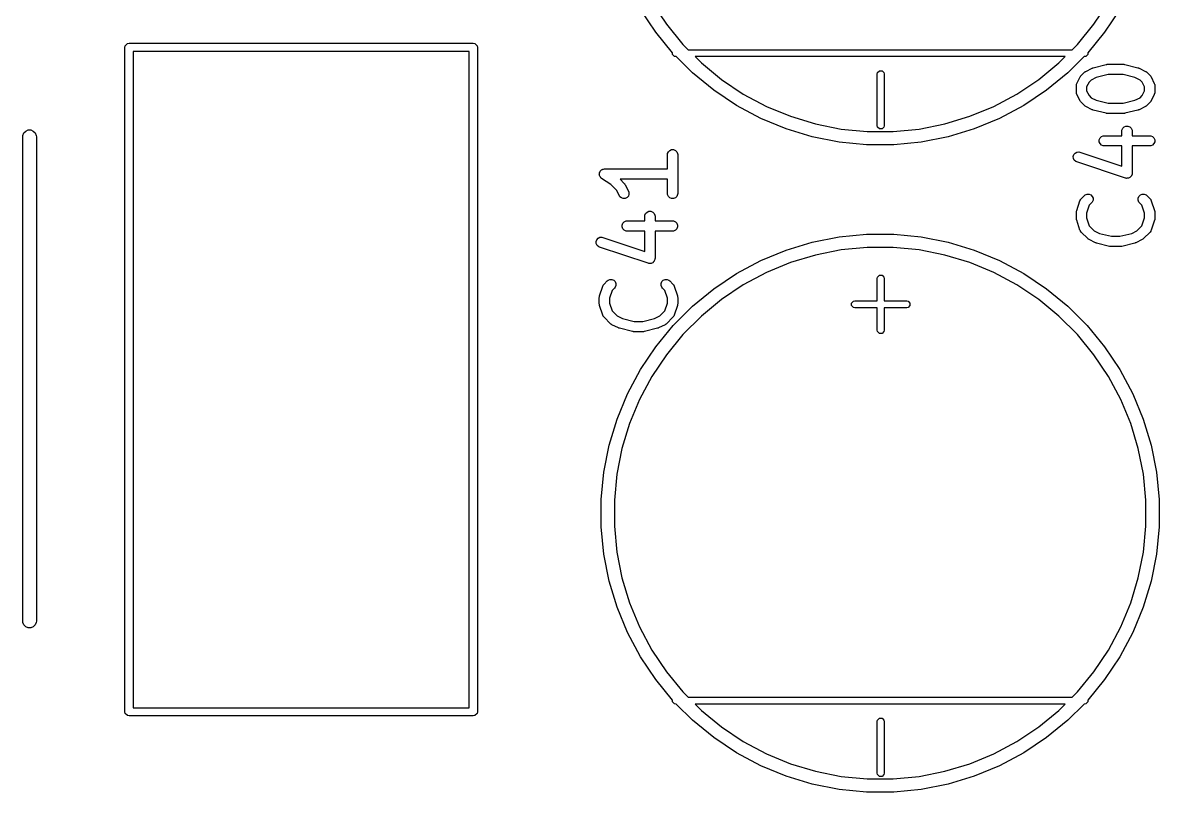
# Model space of a CAD drawing. Header units: inches. Extents: x 1.31 to 5.24, y -7.02 to -1.13.
# Drawn here: x 2.379 to 3.035, y -4.551 to -4.106 of the extents above; entities that cross this region are included whole.
import ezdxf

# ---------------------------------------------------------------- set-up
doc = ezdxf.new("R2010")
doc.units = ezdxf.units.IN
doc.header["$MEASUREMENT"] = 0
doc.layers.add('F.Silkscreen', color=41, linetype='CONTINUOUS', true_color=0xf2eda1)

msp = doc.modelspace()

# ---------------------------------------------------------------- linework, layer by layer
at = {"layer": 'F.Silkscreen', "linetype": 'CONTINUOUS'}
for p, q in [((2.74216, -4.09478), (2.75054, -4.10732)), ((2.99749, -4.10732), (3.00587, -4.09478)), ((2.74436, -4.1119), (2.73556, -4.09873)), ((3.01247, -4.09873), (3.00367, -4.1119)), ((2.75054, -4.10732), (2.76011, -4.11899)), ((2.98792, -4.11899), (2.99749, -4.10732)), ((2.75409, -4.12375), (2.74436, -4.1119)), ((3.00367, -4.1119), (2.99394, -4.12375)), ((2.4378, -4.12067), (2.43798, -4.11977)), ((2.4378, -4.50453), (2.4378, -4.12067)), ((2.43798, -4.11977), (2.43925, -4.11849)), ((2.43925, -4.11849), (2.44016, -4.11831)), ((2.44016, -4.11831), (2.63898, -4.11831)), ((2.63898, -4.11831), (2.63988, -4.11849)), ((2.63988, -4.11849), (2.64116, -4.11977)), ((2.64116, -4.11977), (2.64134, -4.12067)), ((2.64134, -4.12067), (2.64134, -4.50453)), ((2.76011, -4.11899), (2.76317, -4.12205)), ((2.76317, -4.12205), (2.98486, -4.12205)), ((2.98486, -4.12205), (2.98792, -4.11899)), ((2.44252, -4.12303), (2.44252, -4.50217)), ((2.63661, -4.12303), (2.44252, -4.12303)), ((2.63661, -4.50217), (2.63661, -4.12303)), ((2.75409, -4.12477), (2.75409, -4.12375)), ((2.75515, -4.12583), (2.75409, -4.12477)), ((2.75591, -4.12598), (2.75515, -4.12583)), ((2.75625, -4.12598), (2.75591, -4.12598)), ((2.76561, -4.13535), (2.75625, -4.12598)), ((2.76711, -4.12598), (2.77078, -4.12965)), ((2.98092, -4.12598), (2.76711, -4.12598)), ((2.97725, -4.12965), (2.98092, -4.12598)), ((2.99178, -4.12598), (2.98242, -4.13535)), ((2.99213, -4.12598), (2.99178, -4.12598)), ((2.99288, -4.12583), (2.99213, -4.12598)), ((2.99394, -4.12477), (2.99288, -4.12583)), ((2.99394, -4.12375), (2.99394, -4.12477)), ((2.77786, -4.1454), (2.76561, -4.13535)), ((2.77078, -4.12965), (2.78244, -4.13922)), ((2.87238, -4.13598), (2.87253, -4.13523)), ((2.87253, -4.13523), (2.8736, -4.13416)), ((2.8736, -4.13416), (2.87511, -4.13416)), ((2.87511, -4.13416), (2.87617, -4.13523)), ((2.87617, -4.13523), (2.87632, -4.13598)), ((2.96559, -4.13922), (2.97725, -4.12965)), ((2.98242, -4.13535), (2.97017, -4.1454)), ((2.99013, -4.13693), (2.99201, -4.13505)), ((2.99201, -4.13505), (2.99224, -4.13487)), ((2.99224, -4.13487), (2.99229, -4.13481)), ((2.99229, -4.13481), (2.99238, -4.13475)), ((2.99238, -4.13475), (2.99246, -4.13468)), ((2.99246, -4.13468), (2.99253, -4.13465)), ((2.99253, -4.13465), (2.99278, -4.1345)), ((2.99278, -4.1345), (2.99653, -4.13262)), ((2.99653, -4.13262), (2.99657, -4.13261)), ((2.99657, -4.13261), (2.99659, -4.13259)), ((2.99659, -4.13259), (2.99683, -4.13251)), ((2.99683, -4.13251), (2.99707, -4.13242)), ((2.99707, -4.13242), (2.99709, -4.13241)), ((2.99709, -4.13241), (2.99713, -4.1324)), ((2.99713, -4.1324), (3.00463, -4.13052)), ((3.00463, -4.13052), (3.00473, -4.13051)), ((3.00473, -4.13051), (3.00477, -4.13049)), ((3.00477, -4.13049), (3.00499, -4.13047)), ((3.00499, -4.13047), (3.0052, -4.13044)), ((3.0052, -4.13044), (3.00524, -4.13045)), ((3.00524, -4.13045), (3.00535, -4.13044)), ((3.00535, -4.13044), (3.01472, -4.13044)), ((3.01472, -4.13044), (3.01482, -4.13045)), ((3.01482, -4.13045), (3.01486, -4.13044)), ((3.01486, -4.13044), (3.01508, -4.13047)), ((3.01508, -4.13047), (3.0153, -4.13049)), ((3.0153, -4.13049), (3.01534, -4.13051)), ((3.01534, -4.13051), (3.01544, -4.13052)), ((3.01544, -4.13052), (3.02293, -4.1324)), ((3.02293, -4.1324), (3.02298, -4.13241)), ((3.02298, -4.13241), (3.023, -4.13242)), ((3.023, -4.13242), (3.02324, -4.13251)), ((3.02324, -4.13251), (3.02348, -4.13259)), ((3.02348, -4.13259), (3.0235, -4.13261)), ((3.0235, -4.13261), (3.02354, -4.13262)), ((3.02354, -4.13262), (3.02729, -4.1345)), ((3.02729, -4.1345), (3.02754, -4.13465)), ((3.02754, -4.13465), (3.02761, -4.13468)), ((3.02761, -4.13468), (3.02769, -4.13475)), ((3.02769, -4.13475), (3.02778, -4.13481)), ((3.02778, -4.13481), (3.02783, -4.13487)), ((3.02783, -4.13487), (3.02806, -4.13505)), ((3.02806, -4.13505), (3.02993, -4.13693)), ((2.78244, -4.13922), (2.79498, -4.14761)), ((2.87238, -4.16598), (2.87238, -4.13598)), ((2.87632, -4.13598), (2.87632, -4.16598)), ((2.95305, -4.14761), (2.96559, -4.13922)), ((2.98739, -4.14276), (2.98745, -4.14219)), ((2.98745, -4.14219), (2.98749, -4.14209)), ((2.98749, -4.14209), (2.9875, -4.14198)), ((2.9875, -4.14198), (2.98771, -4.14144)), ((2.98771, -4.14144), (2.98958, -4.13769)), ((2.98958, -4.13769), (2.98974, -4.13745)), ((2.98974, -4.13745), (2.98977, -4.13737)), ((2.98977, -4.13737), (2.98983, -4.13729)), ((2.98983, -4.13729), (2.98989, -4.1372)), ((2.98989, -4.1372), (2.98995, -4.13715)), ((2.98995, -4.13715), (2.99013, -4.13693)), ((2.99465, -4.14076), (2.9933, -4.14346)), ((2.99585, -4.13957), (2.99465, -4.14076)), ((2.99888, -4.13805), (2.99585, -4.13957)), ((3.00571, -4.13634), (2.99888, -4.13805)), ((3.01436, -4.13634), (3.00571, -4.13634)), ((3.02119, -4.13805), (3.01436, -4.13634)), ((3.02422, -4.13957), (3.02119, -4.13805)), ((3.02542, -4.14076), (3.02422, -4.13957)), ((3.02676, -4.14346), (3.02542, -4.14076)), ((3.02993, -4.13693), (3.03012, -4.13715)), ((3.03012, -4.13715), (3.03018, -4.1372)), ((3.03018, -4.1372), (3.03023, -4.13729)), ((3.03023, -4.13729), (3.0303, -4.13737)), ((3.0303, -4.13737), (3.03033, -4.13745)), ((3.03033, -4.13745), (3.03048, -4.13769)), ((3.03048, -4.13769), (3.03236, -4.14144)), ((3.03236, -4.14144), (3.03257, -4.14198)), ((3.03257, -4.14198), (3.03257, -4.14209)), ((3.03257, -4.14209), (3.03261, -4.14219)), ((3.03261, -4.14219), (3.03267, -4.14276)), ((2.79103, -4.1542), (2.77786, -4.1454)), ((2.79498, -4.14761), (2.80829, -4.15472)), ((2.93974, -4.15472), (2.95305, -4.14761)), ((2.97017, -4.1454), (2.957, -4.1542)), ((2.98739, -4.14651), (2.98739, -4.14276)), ((2.98745, -4.14709), (2.98739, -4.14651)), ((2.98749, -4.14719), (2.98745, -4.14709)), ((2.9875, -4.14729), (2.98749, -4.14719)), ((2.98771, -4.14783), (2.9875, -4.14729)), ((2.98958, -4.15158), (2.98771, -4.14783)), ((2.9933, -4.14346), (2.9933, -4.14582)), ((2.9933, -4.14582), (2.99465, -4.14851)), ((2.99465, -4.14851), (2.99585, -4.14971)), ((3.02422, -4.14971), (3.02542, -4.14851)), ((3.02542, -4.14851), (3.02676, -4.14582)), ((3.02676, -4.14582), (3.02676, -4.14346)), ((3.03236, -4.14783), (3.03048, -4.15158)), ((3.03257, -4.14729), (3.03236, -4.14783)), ((3.03261, -4.14709), (3.03257, -4.14719)), ((3.03257, -4.14719), (3.03257, -4.14729)), ((3.03267, -4.14651), (3.03261, -4.14709)), ((3.03267, -4.14276), (3.03267, -4.14651)), ((2.805, -4.16167), (2.79103, -4.1542)), ((2.80829, -4.15472), (2.82223, -4.16049)), ((2.92581, -4.16049), (2.93974, -4.15472)), ((2.957, -4.1542), (2.94303, -4.16167)), ((2.98974, -4.15183), (2.98958, -4.15158)), ((2.98977, -4.1519), (2.98974, -4.15183)), ((2.98983, -4.15198), (2.98977, -4.1519)), ((2.98989, -4.15207), (2.98983, -4.15198)), ((2.98995, -4.15212), (2.98989, -4.15207)), ((2.99013, -4.15235), (2.98995, -4.15212)), ((2.99201, -4.15423), (2.99013, -4.15235)), ((2.99224, -4.15441), (2.99201, -4.15423)), ((2.99229, -4.15447), (2.99224, -4.15441)), ((2.99238, -4.15453), (2.99229, -4.15447)), ((2.99246, -4.15459), (2.99238, -4.15453)), ((2.99253, -4.15462), (2.99246, -4.15459)), ((2.99278, -4.15478), (2.99253, -4.15462)), ((2.99653, -4.15665), (2.99278, -4.15478)), ((2.99585, -4.14971), (2.99888, -4.15123)), ((2.99888, -4.15123), (3.00571, -4.15293)), ((3.00571, -4.15293), (3.01436, -4.15293)), ((3.01436, -4.15293), (3.02119, -4.15123)), ((3.02119, -4.15123), (3.02422, -4.14971)), ((3.02729, -4.15478), (3.02354, -4.15665)), ((3.02754, -4.15462), (3.02729, -4.15478)), ((3.02761, -4.15459), (3.02754, -4.15462)), ((3.02769, -4.15453), (3.02761, -4.15459)), ((3.02778, -4.15447), (3.02769, -4.15453)), ((3.02783, -4.15441), (3.02778, -4.15447)), ((3.02806, -4.15423), (3.02783, -4.15441)), ((3.02993, -4.15235), (3.02806, -4.15423)), ((3.03012, -4.15212), (3.02993, -4.15235)), ((3.03018, -4.15207), (3.03012, -4.15212)), ((3.03023, -4.15198), (3.03018, -4.15207)), ((3.0303, -4.1519), (3.03023, -4.15198)), ((3.03033, -4.15183), (3.0303, -4.1519)), ((3.03048, -4.15158), (3.03033, -4.15183)), ((2.81964, -4.16773), (2.805, -4.16167)), ((2.82223, -4.16049), (2.83666, -4.16487)), ((2.91137, -4.16487), (2.92581, -4.16049)), ((2.94303, -4.16167), (2.9284, -4.16773)), ((2.99657, -4.15667), (2.99653, -4.15665)), ((2.99659, -4.15668), (2.99657, -4.15667)), ((2.99683, -4.15677), (2.99659, -4.15668)), ((2.99707, -4.15686), (2.99683, -4.15677)), ((2.99709, -4.15686), (2.99707, -4.15686)), ((2.99713, -4.15688), (2.99709, -4.15686)), ((3.00463, -4.15875), (2.99713, -4.15688)), ((3.00473, -4.15877), (3.00463, -4.15875)), ((3.00477, -4.15878), (3.00473, -4.15877)), ((3.00499, -4.1588), (3.00477, -4.15878)), ((3.0052, -4.15884), (3.00499, -4.1588)), ((3.00524, -4.15883), (3.0052, -4.15884)), ((3.00535, -4.15884), (3.00524, -4.15883)), ((3.01472, -4.15884), (3.00535, -4.15884)), ((3.01482, -4.15883), (3.01472, -4.15884)), ((3.01486, -4.15884), (3.01482, -4.15883)), ((3.01508, -4.1588), (3.01486, -4.15884)), ((3.0153, -4.15878), (3.01508, -4.1588)), ((3.01534, -4.15877), (3.0153, -4.15878)), ((3.01544, -4.15875), (3.01534, -4.15877)), ((3.02293, -4.15688), (3.01544, -4.15875)), ((3.02298, -4.15686), (3.02293, -4.15688)), ((3.023, -4.15686), (3.02298, -4.15686)), ((3.02324, -4.15677), (3.023, -4.15686)), ((3.02348, -4.15668), (3.02324, -4.15677)), ((3.0235, -4.15667), (3.02348, -4.15668)), ((3.02354, -4.15665), (3.0235, -4.15667)), ((2.38049, -4.16897), (2.38191, -4.16838)), ((2.38191, -4.16838), (2.38345, -4.16838)), ((2.38345, -4.16838), (2.38486, -4.16897)), ((2.83479, -4.17233), (2.81964, -4.16773)), ((2.83666, -4.16487), (2.85146, -4.16781)), ((2.85146, -4.16781), (2.86647, -4.16929)), ((2.87253, -4.16673), (2.87238, -4.16598)), ((2.8736, -4.16779), (2.87253, -4.16673)), ((2.87511, -4.16779), (2.8736, -4.16779)), ((2.87617, -4.16673), (2.87511, -4.16779)), ((2.87632, -4.16598), (2.87617, -4.16673)), ((2.88156, -4.16929), (2.89657, -4.16781)), ((2.89657, -4.16781), (2.91137, -4.16487)), ((2.9284, -4.16773), (2.91324, -4.17233)), ((3.01364, -4.16901), (3.0137, -4.16843)), ((3.0137, -4.16843), (3.01414, -4.16737)), ((3.01414, -4.16737), (3.01495, -4.16655)), ((3.01495, -4.16655), (3.01602, -4.16611)), ((3.01602, -4.16611), (3.01717, -4.16611)), ((3.01717, -4.16611), (3.01823, -4.16655)), ((3.01823, -4.16655), (3.01905, -4.16737)), ((3.01905, -4.16737), (3.01949, -4.16843)), ((3.01949, -4.16843), (3.01955, -4.16901)), ((2.37874, -4.17224), (2.37882, -4.17148)), ((2.37874, -4.45217), (2.37874, -4.17224)), ((2.37882, -4.17148), (2.3794, -4.17006)), ((2.3794, -4.17006), (2.38049, -4.16897)), ((2.38486, -4.16897), (2.38595, -4.17006)), ((2.38595, -4.17006), (2.38654, -4.17148)), ((2.38654, -4.17148), (2.38661, -4.17224)), ((2.38661, -4.17224), (2.38661, -4.45217)), ((2.85033, -4.17542), (2.83479, -4.17233)), ((2.86647, -4.16929), (2.88156, -4.16929)), ((2.91324, -4.17233), (2.8977, -4.17542)), ((3.00057, -4.17406), (3.00102, -4.17299)), ((3.00057, -4.17521), (3.00057, -4.17406)), ((3.00102, -4.17627), (3.00057, -4.17521)), ((3.00102, -4.17299), (3.00183, -4.17218)), ((3.00183, -4.17218), (3.00289, -4.17174)), ((3.00289, -4.17174), (3.00347, -4.17168)), ((3.00347, -4.17168), (3.01364, -4.17168)), ((3.01364, -4.17168), (3.01364, -4.16901)), ((3.01955, -4.16901), (3.01955, -4.17168)), ((3.01955, -4.17168), (3.02972, -4.17168)), ((3.02972, -4.17168), (3.03029, -4.17174)), ((3.03029, -4.17174), (3.03136, -4.17218)), ((3.03136, -4.17218), (3.03217, -4.17299)), ((3.03217, -4.17299), (3.03261, -4.17406)), ((3.03261, -4.17521), (3.03217, -4.17627)), ((3.03261, -4.17406), (3.03261, -4.17521)), ((2.75123, -4.18203), (2.75167, -4.18096)), ((2.75167, -4.18096), (2.75249, -4.18015)), ((2.75249, -4.18015), (2.75355, -4.17971)), ((2.75355, -4.17971), (2.7547, -4.17971)), ((2.7547, -4.17971), (2.75577, -4.18015)), ((2.75577, -4.18015), (2.75658, -4.18096)), ((2.75658, -4.18096), (2.75702, -4.18203)), ((2.8661, -4.17697), (2.85033, -4.17542)), ((2.88194, -4.17697), (2.8661, -4.17697)), ((2.8977, -4.17542), (2.88194, -4.17697)), ((2.98591, -4.18255), (2.98666, -4.18168)), ((2.98666, -4.18168), (2.98769, -4.18116)), ((2.98769, -4.18116), (2.98884, -4.18108)), ((2.98884, -4.18108), (2.98941, -4.18121)), ((2.98941, -4.18121), (3.01364, -4.18929)), ((3.00183, -4.17709), (3.00102, -4.17627)), ((3.00289, -4.17753), (3.00183, -4.17709)), ((3.00347, -4.17759), (3.00289, -4.17753)), ((3.01364, -4.17759), (3.00347, -4.17759)), ((3.01364, -4.18929), (3.01364, -4.17759)), ((3.02972, -4.17759), (3.01955, -4.17759)), ((3.01955, -4.17759), (3.01955, -4.19338)), ((3.03029, -4.17753), (3.02972, -4.17759)), ((3.03136, -4.17709), (3.03029, -4.17753)), ((3.03217, -4.17627), (3.03136, -4.17709)), ((2.75117, -4.1826), (2.75123, -4.18203)), ((2.75117, -4.1909), (2.75117, -4.1826)), ((2.75702, -4.18203), (2.75708, -4.1826)), ((2.75708, -4.1826), (2.75708, -4.2051)), ((2.98554, -4.18364), (2.98591, -4.18255)), ((2.98562, -4.18479), (2.98554, -4.18364)), ((2.98614, -4.18582), (2.98562, -4.18479)), ((2.98701, -4.18657), (2.98614, -4.18582)), ((2.98754, -4.18681), (2.98701, -4.18657)), ((3.01566, -4.19618), (2.98754, -4.18681)), ((2.7118, -4.19385), (2.71186, -4.19357)), ((2.71186, -4.19414), (2.7118, -4.19385)), ((2.71186, -4.19327), (2.71197, -4.19301)), ((2.71186, -4.19357), (2.71186, -4.19327)), ((2.71186, -4.19443), (2.71186, -4.19414)), ((2.71197, -4.1947), (2.71186, -4.19443)), ((2.71197, -4.19301), (2.71203, -4.19272)), ((2.71203, -4.19498), (2.71197, -4.1947)), ((2.71203, -4.19272), (2.71219, -4.19248)), ((2.71219, -4.19522), (2.71203, -4.19498)), ((2.71219, -4.19248), (2.7123, -4.19221)), ((2.7123, -4.19221), (2.71251, -4.19201)), ((2.71251, -4.19201), (2.71267, -4.19177)), ((2.71267, -4.19177), (2.71291, -4.1916)), ((2.71291, -4.1916), (2.71312, -4.1914)), ((2.71312, -4.1914), (2.71338, -4.19128)), ((2.71338, -4.19128), (2.71362, -4.19112)), ((2.71362, -4.19112), (2.71391, -4.19107)), ((2.71391, -4.19107), (2.71418, -4.19095)), ((2.71418, -4.19095), (2.71475, -4.1909)), ((2.71475, -4.1909), (2.71475, -4.1909)), ((2.71475, -4.1909), (2.71475, -4.1909)), ((2.71475, -4.1909), (2.71476, -4.1909)), ((2.71476, -4.1909), (2.75117, -4.1909)), ((3.01905, -4.19502), (3.01871, -4.19536)), ((3.01909, -4.19492), (3.01905, -4.19502)), ((3.01916, -4.19484), (3.01909, -4.19492)), ((3.01931, -4.1944), (3.01916, -4.19484)), ((3.01949, -4.19396), (3.01931, -4.1944)), ((3.0195, -4.19381), (3.01949, -4.19396)), ((3.01952, -4.19375), (3.0195, -4.19381)), ((3.01955, -4.19338), (3.01952, -4.19367)), ((3.01952, -4.19367), (3.01952, -4.19375)), ((2.7123, -4.19549), (2.71219, -4.19522)), ((2.71251, -4.1957), (2.7123, -4.19549)), ((2.71267, -4.19594), (2.71251, -4.1957)), ((2.71311, -4.1963), (2.71267, -4.19594)), ((2.71312, -4.19631), (2.71311, -4.1963)), ((2.7185, -4.19989), (2.71312, -4.19631)), ((2.71312, -4.19631), (2.71312, -4.19631)), ((2.71312, -4.19631), (2.71312, -4.19631)), ((2.7217, -4.2031), (2.7185, -4.19989)), ((2.75117, -4.1968), (2.72376, -4.1968)), ((2.72376, -4.1968), (2.72622, -4.19926)), ((2.72622, -4.19926), (2.7264, -4.19949)), ((2.7264, -4.19949), (2.72646, -4.19954)), ((2.72646, -4.19954), (2.72652, -4.19963)), ((2.72652, -4.19963), (2.72659, -4.19971)), ((2.72659, -4.19971), (2.72662, -4.19978)), ((2.72662, -4.19978), (2.72677, -4.20003)), ((2.72677, -4.20003), (2.72865, -4.20378)), ((2.75117, -4.2051), (2.75117, -4.1968)), ((3.01595, -4.19625), (3.01566, -4.19618)), ((3.01602, -4.19628), (3.01595, -4.19625)), ((3.01608, -4.19628), (3.01602, -4.19628)), ((3.01622, -4.19631), (3.01608, -4.19628)), ((3.0167, -4.19628), (3.01622, -4.19631)), ((3.01717, -4.19628), (3.0167, -4.19628)), ((3.01727, -4.19624), (3.01717, -4.19628)), ((3.01737, -4.19623), (3.01727, -4.19624)), ((3.0178, -4.19602), (3.01737, -4.19623)), ((3.01823, -4.19584), (3.0178, -4.19602)), ((3.01831, -4.19576), (3.01823, -4.19584)), ((3.0184, -4.19571), (3.01831, -4.19576)), ((3.01871, -4.19536), (3.0184, -4.19571)), ((2.72336, -4.20642), (2.7217, -4.2031)), ((2.72367, -4.20691), (2.72336, -4.20642)), ((2.72454, -4.20766), (2.72367, -4.20691)), ((2.72564, -4.20803), (2.72454, -4.20766)), ((2.72679, -4.20795), (2.72564, -4.20803)), ((2.72782, -4.20743), (2.72679, -4.20795)), ((2.72857, -4.20656), (2.72782, -4.20743)), ((2.72893, -4.20547), (2.72857, -4.20656)), ((2.72865, -4.20378), (2.72885, -4.20432)), ((2.72885, -4.20432), (2.72893, -4.20547)), ((2.75123, -4.20568), (2.75117, -4.2051)), ((2.75167, -4.20674), (2.75123, -4.20568)), ((2.75249, -4.20755), (2.75167, -4.20674)), ((2.75355, -4.208), (2.75249, -4.20755)), ((2.7547, -4.208), (2.75355, -4.208)), ((2.75577, -4.20755), (2.7547, -4.208)), ((2.75658, -4.20674), (2.75577, -4.20755)), ((2.75702, -4.20568), (2.75658, -4.20674)), ((2.75708, -4.2051), (2.75702, -4.20568)), ((2.99013, -4.20817), (2.99201, -4.20629)), ((2.99201, -4.20629), (2.99246, -4.20593)), ((2.99246, -4.20593), (2.99352, -4.20548)), ((2.99352, -4.20548), (2.99467, -4.20548)), ((2.99467, -4.20548), (2.99574, -4.20593)), ((2.99574, -4.20593), (2.99655, -4.20674)), ((2.99655, -4.20674), (2.99699, -4.2078)), ((2.99699, -4.2078), (2.99699, -4.20896)), ((3.02307, -4.2078), (3.02351, -4.20674)), ((3.02307, -4.20896), (3.02307, -4.2078)), ((3.02351, -4.20674), (3.02433, -4.20593)), ((3.02433, -4.20593), (3.02539, -4.20548)), ((3.02539, -4.20548), (3.02654, -4.20548)), ((3.02654, -4.20548), (3.02761, -4.20593)), ((3.02761, -4.20593), (3.02806, -4.20629)), ((3.02806, -4.20629), (3.02993, -4.20817)), ((2.98755, -4.21495), (2.98942, -4.20932)), ((2.98942, -4.20932), (2.98966, -4.20879)), ((2.98966, -4.20879), (2.98973, -4.20871)), ((2.98973, -4.20871), (2.98977, -4.20861)), ((2.98977, -4.20861), (2.99013, -4.20817)), ((2.9948, -4.21185), (2.9933, -4.21636)), ((2.99618, -4.21047), (2.9948, -4.21185)), ((2.99655, -4.21002), (2.99618, -4.21047)), ((2.99699, -4.20896), (2.99655, -4.21002)), ((3.02351, -4.21002), (3.02307, -4.20896)), ((3.02388, -4.21047), (3.02351, -4.21002)), ((3.02526, -4.21185), (3.02388, -4.21047)), ((3.02676, -4.21636), (3.02526, -4.21185)), ((3.02993, -4.20817), (3.0303, -4.20861)), ((3.0303, -4.20861), (3.03034, -4.20871)), ((3.03034, -4.20871), (3.03041, -4.20879)), ((3.03041, -4.20879), (3.03064, -4.20932)), ((3.03064, -4.20932), (3.03252, -4.21495)), ((2.72624, -4.22139), (2.7273, -4.22095)), ((2.7273, -4.22095), (2.72788, -4.22089)), ((2.72788, -4.22089), (2.73805, -4.22089)), ((2.73805, -4.21822), (2.73811, -4.21765)), ((2.73805, -4.22089), (2.73805, -4.21822)), ((2.73811, -4.21765), (2.73855, -4.21658)), ((2.73855, -4.21658), (2.73936, -4.21577)), ((2.73936, -4.21577), (2.74043, -4.21533)), ((2.74043, -4.21533), (2.74158, -4.21533)), ((2.74158, -4.21533), (2.74264, -4.21577)), ((2.74264, -4.21577), (2.74346, -4.21658)), ((2.74346, -4.21658), (2.7439, -4.21765)), ((2.7439, -4.21765), (2.74396, -4.21822)), ((2.74396, -4.21822), (2.74396, -4.22089)), ((2.74396, -4.22089), (2.75413, -4.22089)), ((2.75413, -4.22089), (2.7547, -4.22095)), ((2.7547, -4.22095), (2.75577, -4.22139)), ((2.98739, -4.21588), (2.98742, -4.21559)), ((2.98739, -4.21963), (2.98739, -4.21588)), ((2.98742, -4.21992), (2.98739, -4.21963)), ((2.98742, -4.21551), (2.98744, -4.21541)), ((2.98742, -4.21559), (2.98742, -4.21551)), ((2.98742, -4.22), (2.98742, -4.21992)), ((2.98744, -4.2201), (2.98742, -4.22)), ((2.98744, -4.21541), (2.98745, -4.2153)), ((2.98745, -4.2202), (2.98744, -4.2201)), ((2.98745, -4.2153), (2.98748, -4.21523)), ((2.98748, -4.22028), (2.98745, -4.2202)), ((2.98748, -4.21523), (2.98755, -4.21495)), ((2.98755, -4.22056), (2.98748, -4.22028)), ((2.98942, -4.22619), (2.98755, -4.22056)), ((2.9933, -4.21636), (2.9933, -4.21915)), ((2.9933, -4.21915), (2.9948, -4.22366)), ((3.02526, -4.22366), (3.02676, -4.21915)), ((3.02676, -4.21915), (3.02676, -4.21636)), ((3.03252, -4.22056), (3.03064, -4.22619)), ((3.03252, -4.21495), (3.03258, -4.21523)), ((3.03258, -4.22028), (3.03252, -4.22056)), ((3.03258, -4.21523), (3.03261, -4.2153)), ((3.03261, -4.2202), (3.03258, -4.22028)), ((3.03261, -4.2153), (3.03262, -4.21541)), ((3.03262, -4.2201), (3.03261, -4.2202)), ((3.03262, -4.21541), (3.03265, -4.21551)), ((3.03265, -4.22), (3.03262, -4.2201)), ((3.03265, -4.21551), (3.03264, -4.21559)), ((3.03264, -4.21559), (3.03267, -4.21588)), ((3.03267, -4.21963), (3.03264, -4.21992)), ((3.03264, -4.21992), (3.03265, -4.22)), ((3.03267, -4.21588), (3.03267, -4.21963)), ((2.72498, -4.22327), (2.72542, -4.22221)), ((2.72498, -4.22442), (2.72498, -4.22327)), ((2.72542, -4.22549), (2.72498, -4.22442)), ((2.72542, -4.22221), (2.72624, -4.22139)), ((2.72624, -4.2263), (2.72542, -4.22549)), ((2.7273, -4.22674), (2.72624, -4.2263)), ((2.72788, -4.2268), (2.7273, -4.22674)), ((2.73805, -4.2268), (2.72788, -4.2268)), ((2.73805, -4.2385), (2.73805, -4.2268)), ((2.75413, -4.2268), (2.74396, -4.2268)), ((2.74396, -4.2268), (2.74396, -4.24259)), ((2.7547, -4.22674), (2.75413, -4.2268)), ((2.75577, -4.2263), (2.7547, -4.22674)), ((2.75577, -4.22139), (2.75658, -4.22221)), ((2.75658, -4.22549), (2.75577, -4.2263)), ((2.75658, -4.22221), (2.75702, -4.22327)), ((2.75702, -4.22442), (2.75658, -4.22549)), ((2.75702, -4.22327), (2.75702, -4.22442)), ((2.98966, -4.22672), (2.98942, -4.22619)), ((2.98973, -4.2268), (2.98966, -4.22672)), ((2.98977, -4.22689), (2.98973, -4.2268)), ((2.99013, -4.22734), (2.98977, -4.22689)), ((2.99388, -4.23109), (2.99013, -4.22734)), ((2.9948, -4.22366), (2.99772, -4.22658)), ((2.99772, -4.22658), (3.00075, -4.22809)), ((3.01931, -4.22809), (3.02234, -4.22658)), ((3.02234, -4.22658), (3.02526, -4.22366)), ((3.02993, -4.22734), (3.02618, -4.23109)), ((3.0303, -4.22689), (3.02993, -4.22734)), ((3.03034, -4.2268), (3.0303, -4.22689)), ((3.03041, -4.22672), (3.03034, -4.2268)), ((3.03064, -4.22619), (3.03041, -4.22672)), ((2.70995, -4.23285), (2.71032, -4.23176)), ((2.71003, -4.234), (2.70995, -4.23285)), ((2.71055, -4.23503), (2.71003, -4.234)), ((2.71032, -4.23176), (2.71107, -4.23089)), ((2.71107, -4.23089), (2.7121, -4.23037)), ((2.7121, -4.23037), (2.71325, -4.23029)), ((2.71325, -4.23029), (2.71382, -4.23042)), ((2.71382, -4.23042), (2.73805, -4.2385)), ((2.81964, -4.23778), (2.83479, -4.23318)), ((2.83479, -4.23318), (2.85033, -4.23009)), ((2.85033, -4.23009), (2.8661, -4.22854)), ((2.8661, -4.22854), (2.88194, -4.22854)), ((2.88194, -4.22854), (2.8977, -4.23009)), ((2.8977, -4.23009), (2.91324, -4.23318)), ((2.91324, -4.23318), (2.9284, -4.23778)), ((2.99411, -4.23128), (2.99388, -4.23109)), ((2.99416, -4.23134), (2.99411, -4.23128)), ((2.99425, -4.23139), (2.99416, -4.23134)), ((2.99433, -4.23146), (2.99425, -4.23139)), ((2.9944, -4.23149), (2.99433, -4.23146)), ((2.99465, -4.23164), (2.9944, -4.23149)), ((2.9984, -4.23352), (2.99465, -4.23164)), ((2.99844, -4.23353), (2.9984, -4.23352)), ((2.99846, -4.23355), (2.99844, -4.23353)), ((2.9987, -4.23363), (2.99846, -4.23355)), ((2.99894, -4.23373), (2.9987, -4.23363)), ((2.99896, -4.23373), (2.99894, -4.23373)), ((2.999, -4.23374), (2.99896, -4.23373)), ((3.0065, -4.23562), (2.999, -4.23374)), ((3.00075, -4.22809), (3.00758, -4.2298)), ((3.00758, -4.2298), (3.01248, -4.2298)), ((3.01248, -4.2298), (3.01931, -4.22809)), ((3.02106, -4.23374), (3.01356, -4.23562)), ((3.0211, -4.23373), (3.02106, -4.23374)), ((3.02112, -4.23373), (3.0211, -4.23373)), ((3.02136, -4.23363), (3.02112, -4.23373)), ((3.0216, -4.23355), (3.02136, -4.23363)), ((3.02162, -4.23353), (3.0216, -4.23355)), ((3.02166, -4.23352), (3.02162, -4.23353)), ((3.02541, -4.23164), (3.02166, -4.23352)), ((3.02566, -4.23149), (3.02541, -4.23164)), ((3.02573, -4.23146), (3.02566, -4.23149)), ((3.02581, -4.23139), (3.02573, -4.23146)), ((3.0259, -4.23134), (3.02581, -4.23139)), ((3.02595, -4.23128), (3.0259, -4.23134)), ((3.02618, -4.23109), (3.02595, -4.23128)), ((2.71142, -4.23579), (2.71055, -4.23503)), ((2.71195, -4.23602), (2.71142, -4.23579)), ((2.74007, -4.2454), (2.71195, -4.23602)), ((2.805, -4.24384), (2.81964, -4.23778)), ((2.83666, -4.24064), (2.82223, -4.24502)), ((2.85146, -4.2377), (2.83666, -4.24064)), ((2.86647, -4.23622), (2.85146, -4.2377)), ((2.88156, -4.23622), (2.86647, -4.23622)), ((2.89657, -4.2377), (2.88156, -4.23622)), ((2.91137, -4.24064), (2.89657, -4.2377)), ((2.92581, -4.24502), (2.91137, -4.24064)), ((2.9284, -4.23778), (2.94303, -4.24384)), ((3.0066, -4.23563), (3.0065, -4.23562)), ((3.00664, -4.23565), (3.0066, -4.23563)), ((3.00686, -4.23567), (3.00664, -4.23565)), ((3.00708, -4.2357), (3.00686, -4.23567)), ((3.00712, -4.23569), (3.00708, -4.2357)), ((3.00722, -4.2357), (3.00712, -4.23569)), ((3.01284, -4.2357), (3.00722, -4.2357)), ((3.01294, -4.23569), (3.01284, -4.2357)), ((3.01299, -4.2357), (3.01294, -4.23569)), ((3.0132, -4.23567), (3.01299, -4.2357)), ((3.01342, -4.23565), (3.0132, -4.23567)), ((3.01346, -4.23563), (3.01342, -4.23565)), ((3.01356, -4.23562), (3.01346, -4.23563)), ((2.74036, -4.24546), (2.74007, -4.2454)), ((2.74043, -4.24549), (2.74036, -4.24546)), ((2.74049, -4.24549), (2.74043, -4.24549)), ((2.74063, -4.24552), (2.74049, -4.24549)), ((2.74111, -4.24549), (2.74063, -4.24552)), ((2.74158, -4.24549), (2.74111, -4.24549)), ((2.74168, -4.24545), (2.74158, -4.24549)), ((2.74178, -4.24544), (2.74168, -4.24545)), ((2.74221, -4.24523), (2.74178, -4.24544)), ((2.74264, -4.24505), (2.74221, -4.24523)), ((2.74272, -4.24497), (2.74264, -4.24505)), ((2.74281, -4.24493), (2.74272, -4.24497)), ((2.74312, -4.24457), (2.74281, -4.24493)), ((2.74346, -4.24424), (2.74312, -4.24457)), ((2.7435, -4.24414), (2.74346, -4.24424)), ((2.74357, -4.24406), (2.7435, -4.24414)), ((2.74372, -4.24361), (2.74357, -4.24406)), ((2.7439, -4.24317), (2.74372, -4.24361)), ((2.74391, -4.24302), (2.7439, -4.24317)), ((2.74393, -4.24296), (2.74391, -4.24302)), ((2.74396, -4.24259), (2.74393, -4.24289)), ((2.74393, -4.24289), (2.74393, -4.24296)), ((2.79103, -4.25131), (2.805, -4.24384)), ((2.82223, -4.24502), (2.80829, -4.25079)), ((2.93974, -4.25079), (2.92581, -4.24502)), ((2.94303, -4.24384), (2.957, -4.25131)), ((2.77786, -4.26011), (2.79103, -4.25131)), ((2.80829, -4.25079), (2.79498, -4.25791)), ((2.87238, -4.25409), (2.87253, -4.25334)), ((2.87238, -4.26712), (2.87238, -4.25409)), ((2.87253, -4.25334), (2.8736, -4.25227)), ((2.8736, -4.25227), (2.87511, -4.25227)), ((2.87511, -4.25227), (2.87617, -4.25334)), ((2.87617, -4.25334), (2.87632, -4.25409)), ((2.87632, -4.25409), (2.87632, -4.26712)), ((2.95305, -4.25791), (2.93974, -4.25079)), ((2.957, -4.25131), (2.97017, -4.26011)), ((2.71196, -4.26416), (2.71383, -4.25853)), ((2.71383, -4.25853), (2.71407, -4.25801)), ((2.71407, -4.25801), (2.71414, -4.25793)), ((2.71414, -4.25793), (2.71418, -4.25783)), ((2.71418, -4.25783), (2.71454, -4.25738)), ((2.71454, -4.25738), (2.71642, -4.2555)), ((2.71642, -4.2555), (2.71687, -4.25514)), ((2.71687, -4.25514), (2.71793, -4.2547)), ((2.71793, -4.2547), (2.71908, -4.2547)), ((2.71908, -4.2547), (2.72015, -4.25514)), ((2.72059, -4.25968), (2.71921, -4.26106)), ((2.72015, -4.25514), (2.72096, -4.25595)), ((2.72096, -4.25923), (2.72059, -4.25968)), ((2.72096, -4.25595), (2.7214, -4.25702)), ((2.7214, -4.25817), (2.72096, -4.25923)), ((2.7214, -4.25702), (2.7214, -4.25817)), ((2.74748, -4.25702), (2.74792, -4.25595)), ((2.74748, -4.25817), (2.74748, -4.25702)), ((2.74792, -4.25923), (2.74748, -4.25817)), ((2.74792, -4.25595), (2.74874, -4.25514)), ((2.74829, -4.25968), (2.74792, -4.25923)), ((2.74967, -4.26106), (2.74829, -4.25968)), ((2.74874, -4.25514), (2.7498, -4.2547)), ((2.7498, -4.2547), (2.75095, -4.2547)), ((2.75095, -4.2547), (2.75202, -4.25514)), ((2.75202, -4.25514), (2.75247, -4.2555)), ((2.75247, -4.2555), (2.75434, -4.25738)), ((2.75434, -4.25738), (2.75471, -4.25783)), ((2.75471, -4.25783), (2.75475, -4.25793)), ((2.75475, -4.25793), (2.75482, -4.25801)), ((2.75482, -4.25801), (2.75505, -4.25853)), ((2.75505, -4.25853), (2.75693, -4.26416)), ((2.76561, -4.27016), (2.77786, -4.26011)), ((2.79498, -4.25791), (2.78244, -4.26629)), ((2.96559, -4.26629), (2.95305, -4.25791)), ((2.97017, -4.26011), (2.98242, -4.27016)), ((2.7118, -4.26509), (2.71183, -4.2648)), ((2.7118, -4.26884), (2.7118, -4.26509)), ((2.71183, -4.26472), (2.71185, -4.26462)), ((2.71183, -4.2648), (2.71183, -4.26472)), ((2.71185, -4.26462), (2.71186, -4.26452)), ((2.71186, -4.26452), (2.71189, -4.26444)), ((2.71189, -4.26444), (2.71196, -4.26416)), ((2.71921, -4.26106), (2.71771, -4.26557)), ((2.71771, -4.26557), (2.71771, -4.26836)), ((2.75117, -4.26557), (2.74967, -4.26106)), ((2.75117, -4.26836), (2.75117, -4.26557)), ((2.75693, -4.26416), (2.75699, -4.26444)), ((2.75699, -4.26444), (2.75702, -4.26452)), ((2.75702, -4.26452), (2.75703, -4.26462)), ((2.75703, -4.26462), (2.75706, -4.26472)), ((2.75706, -4.26472), (2.75705, -4.2648)), ((2.75705, -4.2648), (2.75708, -4.26509)), ((2.75708, -4.26509), (2.75708, -4.26884)), ((2.78244, -4.26629), (2.77078, -4.27586)), ((2.8586, -4.26727), (2.85935, -4.26712)), ((2.85935, -4.26712), (2.87238, -4.26712)), ((2.87632, -4.26712), (2.88935, -4.26712)), ((2.88935, -4.26712), (2.8901, -4.26727)), ((2.97725, -4.27586), (2.96559, -4.26629)), ((2.71183, -4.26913), (2.7118, -4.26884)), ((2.71183, -4.26921), (2.71183, -4.26913)), ((2.71185, -4.26931), (2.71183, -4.26921)), ((2.71186, -4.26942), (2.71185, -4.26931)), ((2.71189, -4.26949), (2.71186, -4.26942)), ((2.71196, -4.26978), (2.71189, -4.26949)), ((2.71383, -4.2754), (2.71196, -4.26978)), ((2.71771, -4.26836), (2.71921, -4.27287)), ((2.71921, -4.27287), (2.72213, -4.27579)), ((2.74675, -4.27579), (2.74967, -4.27287)), ((2.74967, -4.27287), (2.75117, -4.26836)), ((2.75441, -4.28136), (2.76561, -4.27016)), ((2.75693, -4.26978), (2.75505, -4.2754)), ((2.75699, -4.26949), (2.75693, -4.26978)), ((2.75702, -4.26942), (2.75699, -4.26949)), ((2.75703, -4.26931), (2.75702, -4.26942)), ((2.75706, -4.26921), (2.75703, -4.26931)), ((2.75708, -4.26884), (2.75705, -4.26913)), ((2.75705, -4.26913), (2.75706, -4.26921)), ((2.85753, -4.26833), (2.8586, -4.26727)), ((2.85753, -4.26984), (2.85753, -4.26833)), ((2.8586, -4.27091), (2.85753, -4.26984)), ((2.85935, -4.27106), (2.8586, -4.27091)), ((2.87238, -4.27106), (2.85935, -4.27106)), ((2.87238, -4.28409), (2.87238, -4.27106)), ((2.88935, -4.27106), (2.87632, -4.27106)), ((2.87632, -4.27106), (2.87632, -4.28409)), ((2.8901, -4.27091), (2.88935, -4.27106)), ((2.8901, -4.26727), (2.89117, -4.26833)), ((2.89117, -4.26984), (2.8901, -4.27091)), ((2.89117, -4.26833), (2.89117, -4.26984)), ((2.98242, -4.27016), (2.99362, -4.28136)), ((2.71407, -4.27593), (2.71383, -4.2754)), ((2.71414, -4.27601), (2.71407, -4.27593)), ((2.71418, -4.27611), (2.71414, -4.27601)), ((2.71454, -4.27655), (2.71418, -4.27611)), ((2.71829, -4.2803), (2.71454, -4.27655)), ((2.71852, -4.28049), (2.71829, -4.2803)), ((2.72213, -4.27579), (2.72516, -4.2773)), ((2.72516, -4.2773), (2.73199, -4.27901)), ((2.73199, -4.27901), (2.73689, -4.27901)), ((2.73689, -4.27901), (2.74372, -4.2773)), ((2.74372, -4.2773), (2.74675, -4.27579)), ((2.75059, -4.2803), (2.75036, -4.28049)), ((2.75434, -4.27655), (2.75059, -4.2803)), ((2.75471, -4.27611), (2.75434, -4.27655)), ((2.75475, -4.27601), (2.75471, -4.27611)), ((2.75482, -4.27593), (2.75475, -4.27601)), ((2.75505, -4.2754), (2.75482, -4.27593)), ((2.77078, -4.27586), (2.76011, -4.28653)), ((2.98792, -4.28653), (2.97725, -4.27586)), ((2.71857, -4.28055), (2.71852, -4.28049)), ((2.71866, -4.2806), (2.71857, -4.28055)), ((2.71874, -4.28067), (2.71866, -4.2806)), ((2.71881, -4.2807), (2.71874, -4.28067)), ((2.71906, -4.28086), (2.71881, -4.2807)), ((2.72281, -4.28273), (2.71906, -4.28086)), ((2.72285, -4.28275), (2.72281, -4.28273)), ((2.72287, -4.28276), (2.72285, -4.28275)), ((2.72311, -4.28285), (2.72287, -4.28276)), ((2.72335, -4.28294), (2.72311, -4.28285)), ((2.72337, -4.28294), (2.72335, -4.28294)), ((2.72341, -4.28295), (2.72337, -4.28294)), ((2.73091, -4.28483), (2.72341, -4.28295)), ((2.73101, -4.28484), (2.73091, -4.28483)), ((2.73105, -4.28486), (2.73101, -4.28484)), ((2.73127, -4.28488), (2.73105, -4.28486)), ((2.73149, -4.28491), (2.73127, -4.28488)), ((2.73153, -4.28491), (2.73149, -4.28491)), ((2.73163, -4.28492), (2.73153, -4.28491)), ((2.73725, -4.28492), (2.73163, -4.28492)), ((2.73735, -4.28491), (2.73725, -4.28492)), ((2.7374, -4.28491), (2.73735, -4.28491)), ((2.73761, -4.28488), (2.7374, -4.28491)), ((2.73783, -4.28486), (2.73761, -4.28488)), ((2.73787, -4.28484), (2.73783, -4.28486)), ((2.73797, -4.28483), (2.73787, -4.28484)), ((2.74547, -4.28295), (2.73797, -4.28483)), ((2.74436, -4.29361), (2.75441, -4.28136)), ((2.74551, -4.28294), (2.74547, -4.28295)), ((2.74553, -4.28294), (2.74551, -4.28294)), ((2.74577, -4.28285), (2.74553, -4.28294)), ((2.74601, -4.28276), (2.74577, -4.28285)), ((2.74603, -4.28275), (2.74601, -4.28276)), ((2.74607, -4.28273), (2.74603, -4.28275)), ((2.74982, -4.28086), (2.74607, -4.28273)), ((2.75007, -4.2807), (2.74982, -4.28086)), ((2.75014, -4.28067), (2.75007, -4.2807)), ((2.75022, -4.2806), (2.75014, -4.28067)), ((2.75031, -4.28055), (2.75022, -4.2806)), ((2.75036, -4.28049), (2.75031, -4.28055)), ((2.76011, -4.28653), (2.75054, -4.29819)), ((2.87253, -4.28484), (2.87238, -4.28409)), ((2.8736, -4.2859), (2.87253, -4.28484)), ((2.87511, -4.2859), (2.8736, -4.2859)), ((2.87617, -4.28484), (2.87511, -4.2859)), ((2.87632, -4.28409), (2.87617, -4.28484)), ((2.99749, -4.29819), (2.98792, -4.28653)), ((2.99362, -4.28136), (3.00367, -4.29361)), ((2.73556, -4.30678), (2.74436, -4.29361)), ((2.75054, -4.29819), (2.74216, -4.31073)), ((3.00587, -4.31073), (2.99749, -4.29819)), ((3.00367, -4.29361), (3.01247, -4.30678)), ((2.7281, -4.32075), (2.73556, -4.30678)), ((2.74216, -4.31073), (2.73505, -4.32404)), ((3.01298, -4.32404), (3.00587, -4.31073)), ((3.01247, -4.30678), (3.01994, -4.32075)), ((2.72203, -4.33538), (2.7281, -4.32075)), ((2.73505, -4.32404), (2.72927, -4.33797)), ((3.01876, -4.33797), (3.01298, -4.32404)), ((3.01994, -4.32075), (3.026, -4.33538)), ((2.71744, -4.35054), (2.72203, -4.33538)), ((2.72927, -4.33797), (2.72489, -4.35241)), ((3.02314, -4.35241), (3.01876, -4.33797)), ((3.026, -4.33538), (3.0306, -4.35054)), ((2.71435, -4.36608), (2.71744, -4.35054)), ((2.72489, -4.35241), (2.72195, -4.36721)), ((3.02608, -4.36721), (3.02314, -4.35241)), ((3.0306, -4.35054), (3.03369, -4.36608)), ((2.71279, -4.38184), (2.71435, -4.36608)), ((2.72195, -4.36721), (2.72047, -4.38222)), ((3.02756, -4.38222), (3.02608, -4.36721)), ((3.03369, -4.36608), (3.03524, -4.38184)), ((2.71279, -4.38222), (2.71279, -4.38184)), ((2.71279, -4.39768), (2.71279, -4.38222)), ((2.72047, -4.38222), (2.72047, -4.39731)), ((3.02756, -4.39731), (3.02756, -4.38222)), ((3.03524, -4.38184), (3.03524, -4.39768)), ((2.71435, -4.41345), (2.71279, -4.39768)), ((2.72047, -4.39731), (2.72195, -4.41232)), ((3.02608, -4.41232), (3.02756, -4.39731)), ((3.03524, -4.39768), (3.03369, -4.41345)), ((2.71744, -4.42898), (2.71435, -4.41345)), ((2.72195, -4.41232), (2.72489, -4.42712)), ((3.02314, -4.42712), (3.02608, -4.41232)), ((3.03369, -4.41345), (3.0306, -4.42898)), ((2.72203, -4.44414), (2.71744, -4.42898)), ((2.72489, -4.42712), (2.72927, -4.44155)), ((3.01876, -4.44155), (3.02314, -4.42712)), ((3.0306, -4.42898), (3.026, -4.44414)), ((2.7281, -4.45878), (2.72203, -4.44414)), ((2.72927, -4.44155), (2.73505, -4.45549)), ((3.01298, -4.45549), (3.01876, -4.44155)), ((3.026, -4.44414), (3.01994, -4.45878)), ((2.37882, -4.45293), (2.37874, -4.45217)), ((2.3794, -4.45435), (2.37882, -4.45293)), ((2.38049, -4.45544), (2.3794, -4.45435)), ((2.38191, -4.45603), (2.38049, -4.45544)), ((2.38345, -4.45603), (2.38191, -4.45603)), ((2.38486, -4.45544), (2.38345, -4.45603)), ((2.38595, -4.45435), (2.38486, -4.45544)), ((2.38654, -4.45293), (2.38595, -4.45435)), ((2.38661, -4.45217), (2.38654, -4.45293)), ((2.73505, -4.45549), (2.74216, -4.4688)), ((3.00587, -4.4688), (3.01298, -4.45549)), ((2.73556, -4.47275), (2.7281, -4.45878)), ((3.01994, -4.45878), (3.01247, -4.47275)), ((2.74216, -4.4688), (2.75054, -4.48134)), ((2.99749, -4.48134), (3.00587, -4.4688)), ((2.74436, -4.48592), (2.73556, -4.47275)), ((3.01247, -4.47275), (3.00367, -4.48592)), ((2.75054, -4.48134), (2.76011, -4.493)), ((2.98792, -4.493), (2.99749, -4.48134)), ((2.75409, -4.49777), (2.74436, -4.48592)), ((3.00367, -4.48592), (2.99394, -4.49777)), ((2.76011, -4.493), (2.76317, -4.49606)), ((2.76317, -4.49606), (2.98486, -4.49606)), ((2.98486, -4.49606), (2.98792, -4.493)), ((2.44252, -4.50217), (2.63661, -4.50217)), ((2.75409, -4.49878), (2.75409, -4.49777)), ((2.75515, -4.49985), (2.75409, -4.49878)), ((2.75591, -4.5), (2.75515, -4.49985)), ((2.75625, -4.5), (2.75591, -4.5)), ((2.76561, -4.50937), (2.75625, -4.5)), ((2.76711, -4.5), (2.77078, -4.50367)), ((2.98092, -4.5), (2.76711, -4.5)), ((2.97725, -4.50367), (2.98092, -4.5)), ((2.99178, -4.5), (2.98242, -4.50937)), ((2.99213, -4.5), (2.99178, -4.5)), ((2.99288, -4.49985), (2.99213, -4.5)), ((2.99394, -4.49878), (2.99288, -4.49985)), ((2.99394, -4.49777), (2.99394, -4.49878)), ((2.43798, -4.50543), (2.4378, -4.50453)), ((2.43925, -4.50671), (2.43798, -4.50543)), ((2.44016, -4.50689), (2.43925, -4.50671)), ((2.63898, -4.50689), (2.44016, -4.50689)), ((2.63988, -4.50671), (2.63898, -4.50689)), ((2.64116, -4.50543), (2.63988, -4.50671)), ((2.64134, -4.50453), (2.64116, -4.50543)), ((2.77786, -4.51942), (2.76561, -4.50937)), ((2.77078, -4.50367), (2.78244, -4.51324)), ((2.87238, -4.51), (2.87253, -4.50924)), ((2.87238, -4.53999), (2.87238, -4.51)), ((2.87253, -4.50924), (2.8736, -4.50818)), ((2.8736, -4.50818), (2.87511, -4.50818)), ((2.87511, -4.50818), (2.87617, -4.50924)), ((2.87617, -4.50924), (2.87632, -4.51)), ((2.87632, -4.51), (2.87632, -4.53999)), ((2.96559, -4.51324), (2.97725, -4.50367)), ((2.98242, -4.50937), (2.97017, -4.51942)), ((2.78244, -4.51324), (2.79498, -4.52162)), ((2.95305, -4.52162), (2.96559, -4.51324)), ((2.79103, -4.52822), (2.77786, -4.51942)), ((2.79498, -4.52162), (2.80829, -4.52873)), ((2.93974, -4.52873), (2.95305, -4.52162)), ((2.97017, -4.51942), (2.957, -4.52822)), ((2.805, -4.53568), (2.79103, -4.52822)), ((2.80829, -4.52873), (2.82223, -4.53451)), ((2.92581, -4.53451), (2.93974, -4.52873)), ((2.957, -4.52822), (2.94303, -4.53568)), ((2.81964, -4.54175), (2.805, -4.53568)), ((2.82223, -4.53451), (2.83666, -4.53889)), ((2.91137, -4.53889), (2.92581, -4.53451)), ((2.94303, -4.53568), (2.9284, -4.54175)), ((2.83479, -4.54634), (2.81964, -4.54175)), ((2.83666, -4.53889), (2.85146, -4.54183)), ((2.85146, -4.54183), (2.86647, -4.54331)), ((2.87253, -4.54075), (2.87238, -4.53999)), ((2.8736, -4.54181), (2.87253, -4.54075)), ((2.87511, -4.54181), (2.8736, -4.54181)), ((2.87617, -4.54075), (2.87511, -4.54181)), ((2.87632, -4.53999), (2.87617, -4.54075)), ((2.88156, -4.54331), (2.89657, -4.54183)), ((2.89657, -4.54183), (2.91137, -4.53889)), ((2.9284, -4.54175), (2.91324, -4.54634)), ((2.85033, -4.54943), (2.83479, -4.54634)), ((2.8661, -4.55099), (2.85033, -4.54943)), ((2.86647, -4.54331), (2.88156, -4.54331)), ((2.8977, -4.54943), (2.88194, -4.55099)), ((2.91324, -4.54634), (2.8977, -4.54943)), ((2.88194, -4.55099), (2.8661, -4.55099))]:
    msp.add_line(p, q, dxfattribs=at)

doc.saveas('drawing.dxf')
